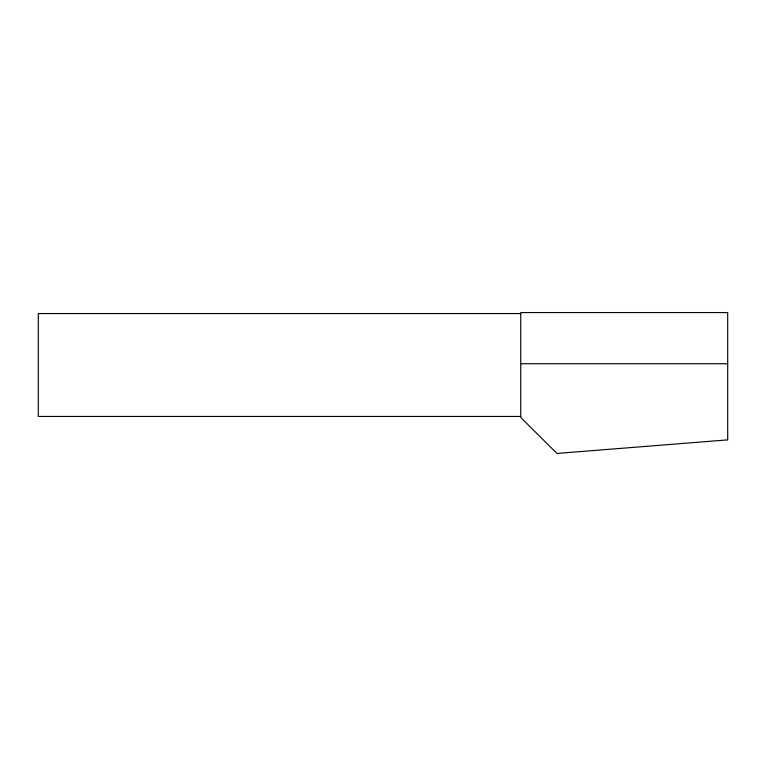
<?xml version="1.0" encoding="UTF-8"?>
<svg xmlns="http://www.w3.org/2000/svg" width="766" height="766" viewBox="0 0 766 766"><rect width="100%" height="100%" fill="white"/><g stroke="black" fill="none" stroke-linecap="round" stroke-linejoin="round"><path stroke-width="1.15" d="M520.746 313.562L38.3 313.562L38.3 416.455L520.746 416.455M520.746 363.735L727.7 363.735M727.7 439.875L556.949 453.443L520.746 417.46L520.746 312.557L727.7 312.557L727.7 439.875"/></g></svg>
